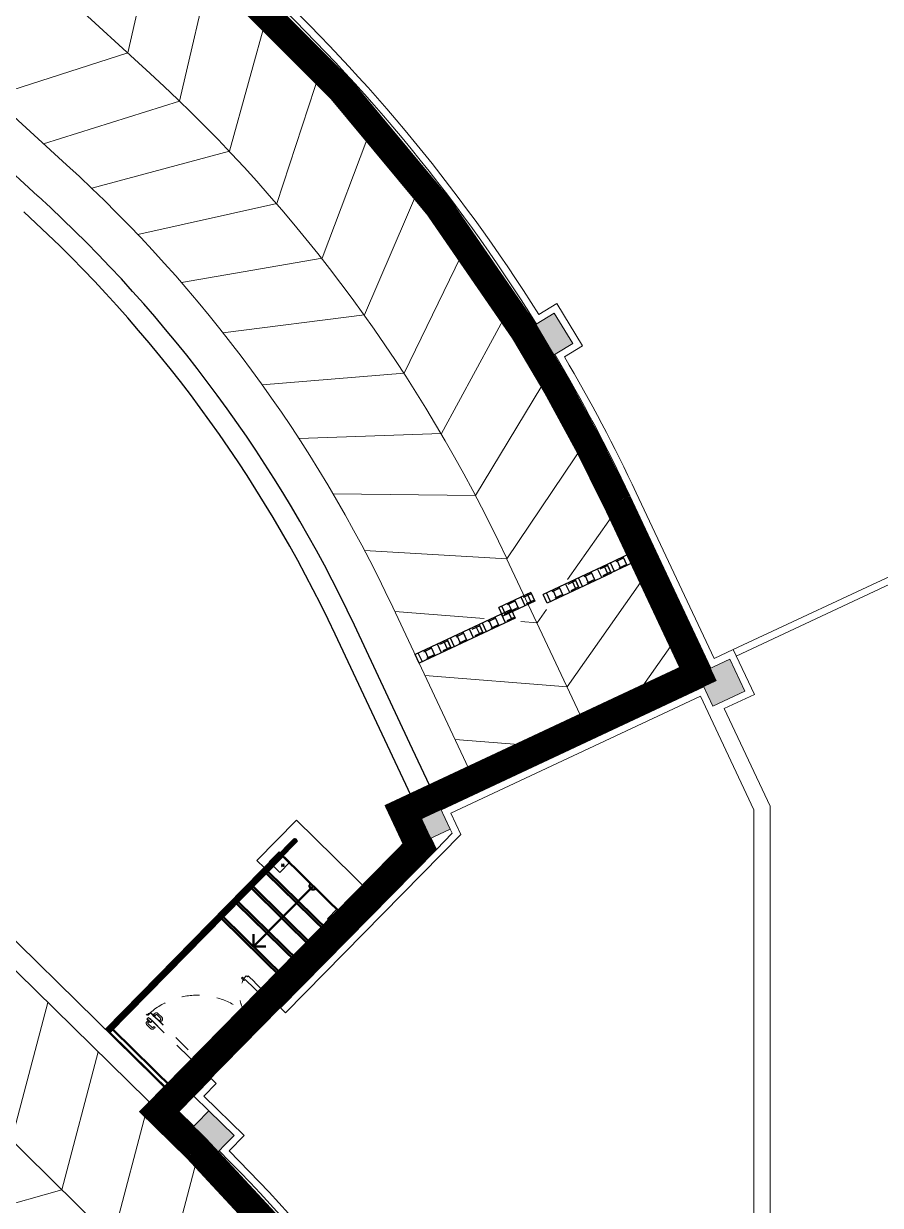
# Model space of a CAD drawing. Header units: centimetres. Extents: x 139057 to 200038, y 34824 to 80516.
# Drawn here: x 167917 to 169128, y 59123 to 60794 of the extents above; entities that cross this region are included whole.
import ezdxf

# ---------------------------------------------------------------- set-up
doc = ezdxf.new("R2010")
doc.units = ezdxf.units.CM
doc.header["$LTSCALE"] = 100
for name, pattern in [('CENTER', [7, 4, -1, 1, -1]), ('HIDDEN', [0.5, 0.25, -0.25]), ('TRATTEGGIATA', [0.75, 0.5, -0.25]), ('TRATTO-PUNTO', [1, 0.5, -0.25, 0, -0.25])]:
    doc.linetypes.add(name, pattern=pattern)
doc.layers.get('0').update_dxf_attribs({"lineweight": 0})
for name, color, linetype, lineweight in [('410_STRUTTURE_001-AM_0', 7, 'Continuous', 0), ('430_TAVOLATI_001-AM_0', 3, 'Continuous', 0), ('440_SIMBOLI_001-AM_0', 31, 'Continuous', 0), ('441_SERRAMENTI_001-AM_0', 1, 'Continuous', 0), ('448_SCALE_001-AM_0', 216, 'Continuous', 50)]:
    doc.layers.add(name, color=color, linetype=linetype, lineweight=lineweight)
for name, color, linetype in [('_s_09_Perimetro_proprietà', 40, 'Continuous'), ('A-20-ASSI', 8, 'CENTER'), ('A-Strutt a vista', 1, 'Continuous'), ('FORI', 7, 'Continuous'), ('FORIR', 4, 'Continuous'), ('M-CANALINE-ESSE', 21, 'Continuous'), ('SCALA', 7, 'Continuous')]:
    doc.layers.add(name, color=color, linetype=linetype)
doc.styles.get("Standard").update_dxf_attribs({"font": 'arial.ttf'})

# ---------------------------------------------------------------- blocks, each defined once
blk = doc.blocks.new('COPRITESTA1C')
for p, q in [((0, 0), (0, -10)), ((0, 0), (21, 0)), ((21, 0), (21, -15)), ((-1, -10), (-1, -20)), ((-1, -10), (0, -10)), ((-1, -20), (16, -20))]:
    blk.add_line(p, q)
at = {"linetype": 'TRATTEGGIATA', "ltscale": 10}
for p, q in [((19.5, 0), (19.5, -15)), ((-1, -18.5), (16, -18.5))]:
    blk.add_line(p, q, dxfattribs=at)
blk.add_arc((16, -15), 3.5, 270, 0, dxfattribs=at)
blk.add_arc((16, -15), 5, 270, 0)
blk = doc.blocks.new('COPRITESTA2C')
for p, q in [((0, 0), (44, 0)), ((0, 0), (0, -10)), ((44, 0), (44, -15)), ((-1, -10), (-1, -20)), ((-1, -10), (0, -10)), ((-1, -20), (39, -20))]:
    blk.add_line(p, q)
at = {"linetype": 'TRATTEGGIATA', "ltscale": 10}
for p, q in [((42.5, 0), (42.5, -15)), ((-1, -18.5), (39, -18.5))]:
    blk.add_line(p, q, dxfattribs=at)
blk.add_arc((39, -15), 5, 270, 0)
blk.add_arc((39, -15), 3.5, 270, 0, dxfattribs=at)
blk = doc.blocks.new('M09.5af')
at = {"linetype": 'Continuous', "ltscale": 10}
for p, q in [((-59, -18), (-59, 0)), ((-59, 0), (-57, 0)), ((-59, 0), (-57, 0)), ((-57, 0), (-57, -18)), ((-12, 0), (6, 0)), ((5, 84), (33, 84)), ((5, 82), (5, 84)), ((33, 82), (5, 82)), ((5, 6), (5, 47)), ((7, 2), (5, 5)), ((6, 47), (6, 6)), ((7, 6), (8, 3)), ((7, 6), (8, 3)), ((8, 50), (33, 50)), ((33, 48), (8, 48)), ((59, 46), (12, 46)), ((12, 46), (12, -4)), ((59, 45), (13, 45)), ((13, 45), (13, -5)), ((35, 51), (35, 80)), ((36, 80), (36, 51)), ((997, 46), (48, 46)), ((997, 45), (49, 45)), ((1029, 68), (977, 68)), ((977, 68), (977, 48)), ((984, 48), (977, 48)), ((1028, 68), (978, 68)), ((978, 68), (978, 49)), ((983, 49), (978, 49)), ((984, 54), (983, 54)), ((983, 54), (983, 49)), ((985, 62), (984, 62)), ((984, 50), (984, 62)), ((984, 54), (984, 48)), ((1004, 50), (984, 50)), ((985, 51), (985, 62)), ((1004, 51), (985, 51)), ((997, 46), (997, -4)), ((997, 45), (997, -5)), ((1004, 20), (1004, 51)), ((1004, 21), (1004, 50)), ((1004, -3), (1004, 14)), ((1004, -3), (1004, 14)), ((1028, 68), (1028, 45)), ((1028, 45), (1214, 45)), ((1029, 68), (1029, 46)), ((1029, 46), (1214, 46)), ((1154, 46), (1388, 46)), ((1154, 45), (1387, 45)), ((1364, 80), (1364, 51)), ((1365, 51), (1365, 80)), ((1395, 84), (1367, 84)), ((1367, 82), (1395, 82)), ((1367, 82), (1395, 82)), ((1392, 50), (1367, 50)), ((1367, 48), (1392, 48)), ((1387, 45), (1387, -5)), ((1388, 46), (1388, -4)), ((1394, 6), (1392, 3)), ((1393, 2), (1395, 5)), ((1394, 47), (1394, 6)), ((1412, 0), (1394, 0)), ((1395, 82), (1395, 84)), ((1395, 6), (1395, 47)), ((1413, 0), (1412, 0)), ((1459, 0), (1457, 0)), ((1457, 0), (1457, -18)), ((1459, -18), (1459, 0)), ((-56, -20), (-17, -20)), ((-17, -21), (-56, -21)), ((-15, -18), (-15, -3)), ((-14, -18), (-14, -3)), ((6, -2), (-12, -2)), ((-8, -3), (-8, -21)), ((-8, -3), (8, -3)), ((-8, -21), (194, -21)), ((-7, -4), (-7, -21)), ((-7, -4), (8, -4)), ((-7, -21), (193, -21)), ((-5, -4), (-5, -20)), ((12, -4), (-5, -4)), ((-4, -20), (-5, -20)), ((-4, -5), (-4, -20)), ((13, -5), (-4, -5)), ((8, -3), (8, -4)), ((159, -21), (1017, -21)), ((159, -21), (1017, -21)), ((1014, -4), (997, -4)), ((1014, -5), (997, -5)), ((1002, -3), (1017, -3)), ((1002, -3), (1002, -4)), ((1002, -4), (1017, -4)), ((1025, -3), (1004, -3)), ((1024, -3), (1004, -3)), ((1014, -4), (1014, -20)), ((1014, -5), (1014, -20)), ((1014, -20), (1014, -20)), ((1017, -3), (1017, -21)), ((1017, -4), (1017, -21)), ((1024, -21), (1024, -3)), ((1154, -21), (1024, -21)), ((1025, -21), (1025, -3)), ((1153, -21), (1025, -21)), ((1407, -21), (1139, -21)), ((1408, -21), (1140, -21)), ((1387, -5), (1404, -5)), ((1388, -4), (1405, -4)), ((1408, -3), (1393, -3)), ((1393, -3), (1393, -4)), ((1407, -4), (1393, -4)), ((1394, -2), (1412, -2)), ((1404, -5), (1404, -20)), ((1405, -4), (1405, -20)), ((1407, -4), (1407, -21)), ((1408, -3), (1408, -21)), ((1414, -18), (1414, -3)), ((1415, -18), (1415, -3)), ((1456, -20), (1417, -20)), ((1417, -21), (1456, -21)), ((15, -1086), (-3, -1086)), ((14, -1085), (-2, -1085)), ((14, -1082), (-1, -1082)), ((-1, -1083), (-1, -1082)), ((14, -1083), (-1, -1083))]:
    blk.add_line(p, q, dxfattribs=at)
at = {"ltscale": 10}
for p, q in [((-1, 0), (0, 0)), ((0, 1), (0, 0)), ((1400, 1), (1400, 0)), ((1401, 0), (1400, 0)), ((-1, -64), (-1, -64))]:
    blk.add_line(p, q, dxfattribs=at)
at = {"linetype": 'Continuous'}
for p, q in [((803, 59), (803, 82)), ((826, 59), (803, 59)), ((826, 59), (826, 82)), ((915, 112), (833, 112)), ((915, 89), (833, 89)), ((911, 46), (911, 53)), ((911, 46), (912, 46)), ((912, 46), (912, 53)), ((913, 55), (954, 55)), ((913, 53), (954, 53)), ((945, 47), (921, 47)), ((921, 47), (921, 46)), ((945, 46), (921, 46)), ((945, 45), (921, 45)), ((921, 45), (921, 44)), ((945, 44), (921, 44)), ((922, 56), (922, 82)), ((944, 44), (922, 44)), ((922, 44), (922, 43)), ((944, 43), (922, 43)), ((943, 55), (923, 55)), ((923, 55), (944, 55)), ((943, 43), (924, 43)), ((924, 43), (924, 41)), ((925, 55), (925, 43)), ((942, 40), (925, 40)), ((941, 55), (941, 43)), ((943, 43), (943, 41)), ((944, 44), (944, 43)), ((945, 56), (945, 82)), ((945, 47), (945, 46)), ((945, 45), (945, 44)), ((955, 46), (955, 53)), ((955, 46), (956, 46)), ((956, 46), (956, 53)), ((998, 31), (997, 31)), ((998, 7), (997, 7)), ((998, 31), (998, 7)), ((998, 31), (998, 31)), ((998, 27), (1008, 17)), ((998, 27), (998, 27)), ((998, 17), (1009, 17)), ((998, 14), (1009, 14)), ((1009, 17), (1009, 14)), ((-24, -44), (-26, -44)), ((-25, -45), (-25, -42)), ((-25, -45), (-25, -42)), ((826, -34), (803, -34)), ((803, -34), (803, -57)), ((826, -34), (826, -57)), ((915, -64), (833, -64)), ((915, -87), (833, -87)), ((911, -21), (911, -28)), ((911, -21), (912, -21)), ((912, -21), (912, -28)), ((913, -29), (954, -29)), ((913, -30), (954, -30)), ((945, -20), (921, -20)), ((921, -21), (921, -20)), ((945, -21), (921, -21)), ((945, -22), (921, -22)), ((921, -23), (921, -22)), ((945, -23), (921, -23)), ((944, -19), (922, -19)), ((922, -20), (922, -19)), ((944, -20), (922, -20)), ((922, -32), (922, -57)), ((943, -31), (923, -31)), ((923, -31), (944, -31)), ((924, -18), (924, -16)), ((943, -18), (924, -18)), ((942, -15), (925, -15)), ((925, -31), (925, -18)), ((941, -31), (941, -18)), ((943, -18), (943, -16)), ((944, -20), (944, -19)), ((945, -21), (945, -20)), ((945, -23), (945, -22)), ((945, -32), (945, -57)), ((955, -21), (955, -28)), ((955, -21), (956, -21)), ((956, -21), (956, -28)), ((1424, -44), (1426, -44)), ((1425, -45), (1425, -42)), ((35, -1077), (32, -1077))]:
    blk.add_line(p, q, dxfattribs=at)
at = {"linetype": 'TRATTO-PUNTO'}
for p, q in [((933, 36), (933, 56)), ((933, 36), (933, 56)), ((933, 38), (933, 53)), ((933, 38), (933, 53)), ((933, 38), (933, 53)), ((933, 38), (933, 53)), ((933, -31), (933, -11)), ((933, -14), (933, -29)), ((933, -14), (933, -29))]:
    blk.add_line(p, q, dxfattribs=at)
for p, q in [((997, 42), (997, -1)), ((-37, -22), (-55, -22)), ((-55, -25), (-55, -22)), ((-37, -25), (-55, -25)), ((-37, -25), (-53, -25)), ((-53, -25), (-53, -28)), ((-38, -28), (-53, -28)), ((-36, -32), (-38, -28)), ((-33, -32), (-36, -26)), ((-34, -31), (-36, -26)), ((-34, -31), (-36, -26)), ((-30, -31), (-33, -24)), ((-20, -31), (-16, -24)), ((-17, -32), (-14, -26)), ((-17, -34), (-14, -26)), ((-17, -32), (-14, -26)), ((-17, -53), (-10, -57)), ((-15, -36), (-11, -28)), ((-15, -51), (-7, -55)), ((-14, -51), (-7, -55)), ((-13, -22), (30, -22)), ((-13, -25), (28, -25)), ((-13, -25), (30, -25)), ((-13, -52), (-7, -55)), ((-12, -49), (-6, -52)), ((-11, -28), (28, -28)), ((-10, -57), (-10, -97)), ((-7, -97), (-10, -97)), ((-7, -56), (-7, -97)), ((-6, -56), (-6, -99)), ((-6, -99), (-3, -99)), ((-3, -56), (-3, -99)), ((28, -25), (28, -28)), ((30, -25), (30, -22)), ((1413, -22), (1370, -22)), ((1372, -25), (1372, -22)), ((1413, -25), (1372, -25)), ((1413, -25), (1372, -25)), ((1372, -25), (1372, -28)), ((1412, -28), (1372, -28)), ((1404, -56), (1404, -99)), ((1407, -97), (1404, -97)), ((1413, -49), (1406, -52)), ((1414, -51), (1407, -55)), ((1415, -51), (1407, -55)), ((1414, -52), (1407, -55)), ((1407, -56), (1407, -97)), ((1407, -56), (1407, -97)), ((1407, -97), (1410, -97)), ((1417, -53), (1410, -57)), ((1410, -57), (1410, -97)), ((1415, -36), (1412, -28)), ((1417, -32), (1414, -26)), ((1418, -34), (1414, -26)), ((1417, -32), (1414, -26)), ((1420, -31), (1417, -24)), ((1430, -31), (1434, -24)), ((1433, -32), (1436, -26)), ((1434, -31), (1436, -26)), ((1434, -31), (1436, -26)), ((1437, -22), (1456, -22)), ((1437, -25), (1456, -25)), ((1437, -25), (1454, -25)), ((1437, -32), (1439, -28)), ((1439, -28), (1454, -28)), ((1454, -25), (1454, -28)), ((1456, -25), (1456, -22))]:
    blk.add_line(p, q)
at = {"linetype": 'HIDDEN', "ltscale": 10}
for p, q in [((-3, -61), (-3, -262)), ((15, -61), (-3, -61)), ((-2, -62), (-2, -262)), ((14, -62), (-2, -62)), ((14, -64), (-1, -64)), ((14, -64), (-1, -64)), ((14, -62), (14, -76)), ((14, -82), (14, -64)), ((14, -81), (14, -64)), ((15, -76), (14, -76)), ((64, -81), (14, -81)), ((63, -82), (14, -82)), ((15, -61), (15, -76)), ((63, -1065), (63, -82)), ((64, -1066), (64, -81)), ((1336, -315), (1336, -81)), ((1336, -81), (1386, -81)), ((1337, -314), (1337, -82)), ((1337, -82), (1387, -82)), ((1385, -61), (1385, -76)), ((1385, -61), (1403, -61)), ((1385, -76), (1386, -76)), ((1386, -62), (1386, -76)), ((1386, -62), (1402, -62)), ((1386, -81), (1386, -64)), ((1386, -64), (1402, -64)), ((1387, -82), (1387, -64)), ((1387, -64), (1402, -64)), ((1402, -62), (1402, -329)), ((1403, -61), (1403, -329)), ((-3, -228), (-3, -1086)), ((-2, -227), (-2, -1085)), ((1336, -439), (1336, -255)), ((1337, -440), (1337, -255)), ((1402, -315), (1402, -443)), ((1403, -315), (1403, -444)), ((1313, -439), (1313, -491)), ((1313, -439), (1336, -439)), ((1313, -491), (1333, -491)), ((1314, -440), (1314, -491)), ((1314, -440), (1337, -440)), ((1314, -491), (1333, -491)), ((1320, -484), (1320, -484)), ((1331, -484), (1320, -484)), ((1332, -484), (1320, -484)), ((1328, -484), (1328, -485)), ((1328, -484), (1333, -484)), ((1328, -485), (1333, -485)), ((1331, -464), (1331, -484)), ((1384, -464), (1331, -464)), ((1332, -465), (1332, -484)), ((1385, -465), (1332, -465)), ((1333, -484), (1333, -491)), ((1333, -485), (1333, -491)), ((1384, -443), (1384, -464)), ((1402, -443), (1384, -443)), ((1385, -444), (1385, -465)), ((1403, -444), (1385, -444)), ((-94, -983), (-94, -902)), ((-71, -983), (-71, -902)), ((-41, -872), (-64, -872)), ((-41, -895), (-64, -895)), ((-39, -990), (-64, -990)), ((-41, -895), (-41, -872)), ((-38, -971), (-38, -1033)), ((-38, -991), (-38, -1012)), ((-3, -966), (-33, -966)), ((-33, -966), (-33, -1038)), ((-13, -1002), (7, -1002)), ((-3, -966), (-3, -1038)), ((-3, -966), (-3, -1038)), ((54, -1002), (74, -1002)), ((54, -1002), (74, -1002)), ((57, -1002), (72, -1002)), ((57, -1002), (72, -1002)), ((57, -1002), (72, -1002)), ((57, -1002), (72, -1002)), ((58, -1010), (58, -993)), ((61, -992), (59, -992)), ((61, -1013), (61, -991)), ((62, -991), (61, -991)), ((61, -1011), (61, -992)), ((74, -994), (61, -994)), ((62, -1013), (62, -991)), ((63, -1014), (63, -990)), ((64, -990), (63, -990)), ((64, -979), (71, -979)), ((64, -979), (64, -981)), ((64, -981), (71, -981)), ((64, -1014), (64, -990)), ((64, -1014), (64, -990)), ((65, -990), (64, -990)), ((65, -1014), (65, -990)), ((72, -981), (72, -1022)), ((73, -981), (73, -1022)), ((73, -1012), (73, -992)), ((74, -991), (74, -1012)), ((75, -990), (100, -990)), ((77, -895), (77, -872)), ((77, -872), (100, -872)), ((77, -895), (100, -895)), ((107, -983), (107, -902)), ((130, -983), (130, -902)), ((-39, -1013), (-64, -1013)), ((-3, -1038), (-33, -1038)), ((14, -1082), (14, -1065)), ((63, -1065), (14, -1065)), ((14, -1083), (14, -1066)), ((64, -1066), (14, -1066)), ((14, -1070), (14, -1085)), ((15, -1070), (14, -1070)), ((15, -1070), (15, -1086)), ((61, -1065), (18, -1065)), ((50, -1066), (26, -1066)), ((26, -1066), (26, -1066)), ((32, -1066), (32, -1077)), ((35, -1066), (35, -1077)), ((46, -1066), (35, -1076)), ((46, -1066), (46, -1066)), ((50, -1066), (50, -1066)), ((50, -1066), (50, -1066)), ((61, -1011), (59, -1011)), ((74, -1010), (61, -1010)), ((62, -1013), (61, -1013)), ((64, -1014), (63, -1014)), ((65, -1014), (64, -1014)), ((64, -1023), (71, -1023)), ((64, -1023), (64, -1024)), ((64, -1024), (71, -1024)), ((75, -1013), (100, -1013))]:
    blk.add_line(p, q, dxfattribs=at)
for centre, radius in [((-25, -44), 9), ((-25, -44), 7.25), ((-25, -44), 7.5), ((1425, -44), 9), ((1425, -44), 7.5), ((1425, -44), 7.25)]:
    blk.add_circle(centre, radius)
at = {"linetype": 'Continuous', "ltscale": 10}
for centre, radius, start, end in [((8, 47), 3, 90, 180), ((8, 6), 3, 180, 215), ((8, 6), 3, 180, 215), ((8, 47), 1.5, 90, 180), ((8, 6), 1.5, 180, 215), ((8, 6), 1.5, 180, 215), ((6, 1), 3, 270, 35), ((6, 1), 1.5, 270, 35), ((33, 80), 3, 360, 90), ((33, 80), 1.5, 0, 90), ((33, 51), 1.5, 270, 360), ((33, 51), 3, 270, 0), ((1367, 80), 3, 90, 180), ((1367, 51), 3, 180, 270), ((1367, 80), 1.5, 90, 180), ((1367, 51), 1.5, 180, 270), ((1394, 1), 3, 145, 270), ((1392, 47), 3, 0, 90), ((1392, 47), 1.5, 0, 90), ((1394, 1), 1.5, 145, 270), ((1392, 6), 1.5, 325, 0), ((1392, 6), 3, 325, 0), ((-56, -18), 3, 180, 270), ((-56, -18), 1.5, 180, 270), ((-17, -18), 3, 270, 0), ((-17, -18), 1.5, 270, 0), ((-12, -3), 3, 90, 180), ((-12, -3), 1.5, 90, 180), ((1412, -3), 3, 0, 90), ((1412, -3), 1.5, 0, 90), ((1417, -18), 3, 180, 270), ((1417, -18), 1.5, 180, 270), ((1456, -18), 1.5, 270, 0), ((1456, -18), 3, 270, 360)]:
    blk.add_arc(centre, radius, start, end, dxfattribs=at)
at = {"linetype": 'Continuous'}
for centre, radius, start, end in [((833, 82), 30, 90, 180), ((833, 82), 7, 90, 180), ((913, 53), 2, 90, 180), ((913, 53), 0.8, 90, 180), ((915, 82), 30, 0, 90), ((915, 82), 7, 0, 90), ((923, 56), 1, 180, 270), ((925, 41), 1, 180, 270), ((942, 41), 1, 270, 0), ((944, 56), 1, 270, 0), ((954, 53), 2, 0, 90), ((954, 53), 0.8, 0, 90), ((833, -57), 30, 180, 270), ((833, -57), 7, 180, 270), ((913, -28), 2, 180, 270), ((913, -28), 0.8, 180, 270), ((915, -57), 30, 270, 0), ((915, -57), 7, 270, 0), ((923, -32), 1, 90, 180), ((925, -16), 1, 90, 180), ((942, -16), 1, 0, 90), ((944, -32), 1, 0, 90), ((954, -28), 0.8, 270, 0), ((954, -28), 2, 270, 0)]:
    blk.add_arc(centre, radius, start, end, dxfattribs=at)
for centre, radius, start, end in [((-37, -26), 4, 25.7983, 90), ((-37, -26), 1, 25.7983, 90), ((-37, -26), 0.8, 25.7983, 90), ((-25, -44), 12.5, 156.6025, 108.12), ((-44, -35), 8, 336.6025, 25.7983), ((-44, -35), 11, 336.6025, 25.7983), ((-25, -44), 9.5, 156.6025, 108.12), ((-29, -31), 4, 205.7983, 288.12), ((-29, -31), 1, 205.7983, 288.12), ((-21, -31), 1, 251.88, 334.2017), ((-21, -31), 4, 318.9946, 334.2017), ((-13, -26), 4, 90, 154.2017), ((-13, -26), 1, 90, 154.2017), ((-13, -26), 0.8, 90, 154.2017), ((-12, -48), 1, 161.88, 244.2017), ((-7, -56), 1, 0, 64.2017), ((-7, -56), 0.8, 0, 64.2017), ((-7, -56), 4, 0, 64.2017), ((1408, -56), 4, 115.7983, 180), ((1408, -56), 0.8, 115.7983, 180), ((1408, -56), 1, 115.7983, 180), ((1413, -26), 4, 25.7983, 90), ((1413, -26), 0.8, 25.7983, 90), ((1413, -26), 1, 25.7983, 90), ((1425, -44), 12.5, 71.88, 23.3975), ((1412, -48), 1, 295.7983, 18.12), ((1412, -48), 4, 295.7983, 311.0054), ((1425, -44), 9.5, 71.88, 23.3975), ((1421, -31), 4, 205.7983, 221.0054), ((1421, -31), 1, 205.7983, 288.12), ((1429, -31), 4, 251.88, 334.2017), ((1429, -31), 1, 251.88, 334.2017), ((1444, -35), 11, 154.2017, 203.3975), ((1437, -26), 4, 90, 154.2017), ((1437, -26), 0.8, 90, 154.2017), ((1437, -26), 1, 90, 154.2017), ((1444, -35), 8, 154.2017, 203.3975)]:
    blk.add_arc(centre, radius, start, end)
at = {"linetype": 'HIDDEN', "ltscale": 10}
for centre, radius, start, end in [((-25, -44), 1026, 274.9767, 0), ((1425, -44), 424, 180, 263.95), ((-64, -902), 30, 90, 180), ((-64, -983), 30, 180, 270), ((-64, -902), 7, 90, 180), ((-64, -983), 7, 180, 270), ((-39, -991), 1, 0, 90), ((-33, -971), 5, 90, 180), ((59, -993), 1, 90, 180), ((71, -981), 2, 0, 90), ((71, -981), 0.8, 0, 90), ((75, -991), 1, 90, 180), ((100, -902), 30, 0, 90), ((100, -902), 7, 0, 90), ((100, -983), 30, 270, 0), ((100, -983), 7, 270, 0), ((-39, -1012), 1, 270, 0), ((-33, -1033), 5, 180, 270), ((59, -1010), 1, 180, 270), ((71, -1022), 0.8, 270, 0), ((71, -1022), 2, 270, 0), ((75, -1012), 1, 180, 270)]:
    blk.add_arc(centre, radius, start, end, dxfattribs=at)
at = {"linetype": 'Continuous', "ltscale": 10, "xscale": -1}
for name, p in [('COPRITESTA1C', (-38, -21)), ('COPRITESTA2C', (1413, -22))]:
    blk.add_blockref(name, p, dxfattribs=at)
at = {"linetype": 'Continuous', "ltscale": 10, "rotation": 270}
blk.add_blockref('COPRITESTA2C', (-3, -56), dxfattribs=at)
at = {"linetype": 'Continuous', "ltscale": 10}
for name, p in [('COPRITESTA2C', (-12, -22)), ('COPRITESTA1C', (1438, -21))]:
    blk.add_blockref(name, p, dxfattribs=at)
at = {"linetype": 'Continuous', "ltscale": 10, "xscale": -1, "rotation": 90}
blk.add_blockref('COPRITESTA2C', (1404, -56), dxfattribs=at)
blk = doc.blocks.new('Griglia_500')
at = {"color": 1, "linetype": 'Continuous'}
for p, q in [((3496, 121), (3496, 256)), ((3996, 256), (3496, 256)), ((3996, 256), (3996, 121)), ((3996, 121), (3496, 121))]:
    blk.add_line(p, q, dxfattribs=at)
at = {"color": 1, "linetype": 'HIDDEN', "ltscale": 5}
for p, q in [((3996, 238), (3496, 238)), ((3996, 138), (3496, 138))]:
    blk.add_line(p, q, dxfattribs=at)
at = {"color": 9, "linetype": 'Continuous'}
for p, q in [((3546, 121), (3546, 256)), ((3646, 121), (3646, 256)), ((3746, 121), (3746, 256)), ((3846, 121), (3846, 256)), ((3946, 121), (3946, 256))]:
    blk.add_line(p, q, dxfattribs=at)
blk = doc.blocks.new('M20')
at = {"layer": 'FORI'}
for p, q in [((-28, 0), (28, 0)), ((0, -28), (0, 28))]:
    blk.add_line(p, q, dxfattribs=at)
blk.add_circle((0, 0), 15.4, dxfattribs=at)
at = {"layer": 'FORIR', "flags": 1}
blk.add_attdef('TOLE', (0, 0), '', height=0.00526, dxfattribs=at)

msp = doc.modelspace()

# ---------------------------------------------------------------- hatches: boundary and pattern name
at = {"layer": '410_STRUTTURE_001-AM_0'}
for points in [[(168693.1, 60341.8), (168667.1, 60384.5), (168624.4, 60358.5), (168650.4, 60315.8)], [(168936.5, 59850.3), (168915.3, 59895.6), (168870, 59874.4), (168891.2, 59829.1)], [(168520.2, 59655.2), (168499, 59700.5), (168453.7, 59679.3), (168474.9, 59634)], [(168179.6, 59186.2), (168214.7, 59221.9), (168179, 59256.9), (168144, 59221.3)]]:
    msp.add_hatch(color=256, dxfattribs=at).paths.add_polyline_path(points)

# ---------------------------------------------------------------- linework, layer by layer
at = {"layer": '410_STRUTTURE_001-AM_0', "elevation": 0}
msp.add_lwpolyline([(168144, 59221.3), (167123.5, 60223.4, 0.048261), (166850.2, 60444.4, 0.048261)], format="xyb", dxfattribs=at)
for points in [[(168693.1, 60341.8), (168667.1, 60384.5), (168624.4, 60358.5), (168650.4, 60315.8)], [(168936.5, 59850.3), (168915.3, 59895.6), (168870, 59874.4), (168891.2, 59829.1)], [(168520.2, 59655.2), (168499, 59700.5), (168453.7, 59679.3), (168474.9, 59634)], [(168179.6, 59186.2), (168214.7, 59221.9), (168179, 59256.9), (168144, 59221.3)]]:
    msp.add_lwpolyline(points, close=True, dxfattribs=at)
for points in [[(168353, 59506.4), (168353.7, 59505.7), (168409.8, 59562.8), (168302.8, 59667.9), (168246.7, 59610.8), (168257.4, 59600.3)], [(168129.5, 59277.4), (167772.5, 59628)]]:
    msp.add_lwpolyline(points, dxfattribs=at)
at = {"layer": '430_TAVOLATI_001-AM_0'}
for p, q in [((168624.4, 60358.5, 0), (168641.8, 60369.1, 0)), ((168888.1, 59882.9, 0), (168773.8, 60126.2, 0)), ((168893, 59896.2, 0), (168782.9, 60130.5, 0)), ((168870, 59874.4, 0), (168755.7, 60117.7, 0)), ((168893, 59896.2, 0), (168920.1, 59908.9, 0)), ((168920.1, 59908.9, 0), (168949.8, 59845.5, 0)), ((168870, 59874.4, 0), (168499, 59700.5, 0)), ((168878.5, 59856.3, 0), (168507.5, 59682.4, 0)), ((168873.7, 59843, 0), (168520.8, 59677.6, 0)), ((168873.7, 59843, 0), (168949, 59682.5, 0)), ((168949.8, 59845.5, 0), (168907.2, 59825.6, 0)), ((168907.2, 59825.6, 0), (168972, 59687.6, 0)), ((168972, 58929.9, 0), (168972, 59687.6, 0)), ((168520.8, 59677.6, 0), (168534.9, 59647.4, 0)), ((168949, 58819.9, 0), (168949, 59682.5, 0)), ((168520.2, 59655.2, 0), (168522.9, 59649.4, 0)), ((168534.9, 59647.4, 0), (168287.5, 59395.5, 0)), ((168474.9, 59634, 0), (168476.5, 59630.7, 0)), ((168493.1, 59642.5, 0), (168500.5, 59626.6, 0)), ((168500.5, 59626.6, 0), (168522.9, 59649.4, 0)), ((168476.5, 59630.7, 0), (168266.1, 59416.5, 0)), ((168500.5, 59626.6, 0), (168280.4, 59402.5, 0)), ((168266.1, 59416.5, 0), (168287.5, 59395.5, 0)), ((168168, 59316.6, 0), (168108.4, 59256, 0)), ((168182.3, 59302.6, 0), (168168, 59316.6, 0)), ((168182.3, 59302.6, 0), (168136.7, 59256.2, 0)), ((168182.3, 59302.6, 0), (168189.4, 59295.6, 0)), ((168189.4, 59295.6, 0), (168172, 59277.8, 0)), ((168179, 59256.9, 0), (168157.8, 59277.7, 0)), ((168172, 59277.8, 0), (168228.8, 59222, 0)), ((168144, 59221.3, 0), (168108.4, 59256, 0)), ((168228.8, 59222, 0), (168207.7, 59200.5, 0))]:
    msp.add_line(p, q, dxfattribs=at)
at = {"layer": '430_TAVOLATI_001-AM_0', "elevation": 0}
for points in [[(168645.1, 60382.8), (168670.5, 60398.2), (168706.8, 60338.4), (168681.4, 60322.9)], [(168624.4, 60358.5), (168667.1, 60384.5), (168693.1, 60341.8), (168650.4, 60315.8)], [(168157.9, 59235.5), (168136.7, 59256.2)]]:
    msp.add_lwpolyline(points, dxfattribs=at)
for points in [[(168576, 58659.9, 0.073177), (168161.3, 59204.2)], [(168593.6, 58669.4, 0.070478), (168193.6, 59200.4)]]:
    msp.add_lwpolyline(points, format="xyb", dxfattribs=at)
at = {"layer": '430_TAVOLATI_001-AM_0'}
for centre, radius, start, end in [((166633.4, 59120.4, 0), 2375, 32.1093, 47.6108), ((166633.4, 59120.4, 0), 2365, 31.8705, 47.6108), ((166633.4, 59120.4, 0), 2345, 25.1696, 47.6108), ((166633.4, 59120.4, 0), 2365, 25.1696, 30.6592), ((166633.4, 59120.4, 0), 2375, 25.1696, 30.4206), ((166519.3, 57523.1, 0), 2380, 29.1651, 44.8139)]:
    msp.add_arc(centre, radius, start, end, dxfattribs=at)
at = {"layer": '440_SIMBOLI_001-AM_0'}
for p, q in [((168096.1, 60723.3, 0), (167106.5, 61631.3, 0)), ((168047.7, 59070.5, 0), (167000.9, 60098.5, 0)), ((168599.8, 60037.9, 0), (168711.8, 59799.7, 0))]:
    msp.add_line(p, q, dxfattribs=at)
at = {"layer": '440_SIMBOLI_001-AM_0', "elevation": 0}
msp.add_lwpolyline([(168553.3, 59725.4), (168438.9, 59968.9, 0.098288), (167978, 60594.1), (166989.6, 61501.1)], format="xyb", dxfattribs=at)
for points in [[(168109, 60949), (168064.4, 60752.4), (167872.4, 60691)], [(168183.4, 60880.6), (168137.6, 60684.4), (167945.3, 60624.1)], [(168261.8, 60807.7), (168208.1, 60613.4), (168013.5, 60561)], [(168337.8, 60731), (168275.2, 60539.3), (168078.4, 60495.9)], [(168410.1, 60650.8), (168338.9, 60462.2), (168140.3, 60427.8)], [(168478.6, 60567.5), (168398.8, 60382.2), (168198.9, 60356.9)], [(168543.2, 60481.2), (168455.1, 60299.5), (168254.4, 60283.3)], [(168603.7, 60391.8), (168507.5, 60214.4), (168306.3, 60207.2)], [(168660.3, 60299.6), (168555.8, 60126.9), (168354.5, 60129.1)], [(168712.7, 60204.6), (168600.2, 60037.3), (168398.9, 60049.2)], [(168758.6, 60111.6), (168685.8, 60008)], [(168801.1, 60021.2), (168685.2, 59856.2), (168484.3, 59872.3)], [(168568.2, 59952.7), (168441.7, 59962.9)], [(168656, 59965.7), (168642.7, 59946.7), (168619.6, 59948.6)], [(168843.6, 59930.7), (168771.2, 59827.5)], [(168652.2, 59771.8), (168526.8, 59781.8)], [(168034.6, 59370.6), (168300.9, 59641.7), (168304.4, 59638.2), (168038.2, 59367.1)], [(168393.6, 59550.6), (168267.5, 59422.2), (168263.9, 59425.7), (168390, 59554.1), (168393.6, 59550.6)], [(167951.3, 59410.3), (167900, 59215.4), (167706.1, 59160.6)], [(168022.7, 59340.3), (167971.4, 59145.3), (167777.4, 59090.6)], [(168094, 59270.2), (168042.7, 59075.3), (167848.7, 59020.5)], [(168165.3, 59200.3), (168114.1, 59005.3), (167920.2, 58950.5)]]:
    msp.add_lwpolyline(points, dxfattribs=at)
at = {"layer": '440_SIMBOLI_001-AM_0'}
msp.add_arc((166608.7, 59102.3, 0), 2200, 25.1696, 47.461, dxfattribs=at)
at = {"layer": '441_SERRAMENTI_001-AM_0', "linetype": 'HIDDEN', "ltscale": 50, "elevation": 0}
for points in [[(169325.7, 60779.1), (169221.1, 60422.3), (169372.5, 60120.9), (168920.1, 59908.9)], [(169335.4, 60776.5), (169231.7, 60423.4), (169386, 60116.2), (168924.3, 59899.8)]]:
    msp.add_lwpolyline(points, dxfattribs=at)
at = {"layer": '448_SCALE_001-AM_0', "linetype": 'Continuous'}
for p, q in [((168299, 59640.6, 0), (168036.5, 59373.4, 0)), ((168302, 59637.7, 0), (168039.5, 59370.4, 0)), ((168278.4, 59621.7, 0), (168033.2, 59372, 0)), ((168282.8, 59617.3, 0), (168037.6, 59367.6, 0)), ((168283.4, 59616.8, 0), (168038.2, 59367.1, 0)), ((168283.4, 59616.8, 0), (168278.4, 59621.7, 0)), ((168369, 59532.7, 0), (168283.4, 59616.8, 0)), ((168345.7, 59508.9, 0), (168260.1, 59593, 0)), ((168348, 59511.3, 0), (168262.4, 59595.4, 0)), ((168324.7, 59487.5, 0), (168239.1, 59571.6, 0)), ((168327, 59489.9, 0), (168241.4, 59574, 0)), ((168303.6, 59466.1, 0), (168218, 59550.2, 0)), ((168306, 59468.5, 0), (168220.3, 59552.6, 0)), ((168199.3, 59531.2, 0), (168195.3, 59535.1, 0)), ((168369, 59532.7, 0), (168123.8, 59283, 0)), ((168369.6, 59532.1, 0), (168124.3, 59282.4, 0)), ((168374, 59527.8, 0), (168128.8, 59278.1, 0)), ((168282.6, 59444.7, 0), (168197, 59528.8, 0)), ((168284.9, 59447.1, 0), (168199.3, 59531.2, 0)), ((168369, 59532.7, 0), (168374, 59527.8, 0)), ((168284.9, 59447.1, 0), (168289.9, 59442.2, 0)), ((168124.3, 59283.6, 0), (168038.7, 59367.7, 0)), ((168128.7, 59288, 0), (168043.1, 59372.1, 0))]:
    msp.add_line(p, q, dxfattribs=at)
at = {"layer": '448_SCALE_001-AM_0', "linetype": 'Continuous', "elevation": 0}
for points in [[(168326.2, 59574.7), (168242.1, 59489.1)], [(168242.1, 59506.6), (168242.1, 59489.1)], [(168259.6, 59489.4), (168242.1, 59489.1)]]:
    msp.add_lwpolyline(points, dxfattribs=at)
at = {"layer": '448_SCALE_001-AM_0', "linetype": 'Continuous'}
for centre, radius, start, end in [((168300.5, 59639.1, 0), 2.1, 315.5182, 135.5179), ((168326.2, 59574.7, 0), 4.94, 135.5142, 315.5142), ((168038, 59371.9, 0), 2.1, 135.5105, 315.5103)]:
    msp.add_arc(centre, radius, start, end, dxfattribs=at)
at = {"layer": '_s_09_Perimetro_proprietà', "linetype": 'TRATTO-PUNTO', "ltscale": 200, "const_width": 40, "elevation": 0}
msp.add_lwpolyline([(168375.7, 57136.4), (168535.3, 57602.1), (168568.9, 57608.6), (168547.7, 57717.8), (168175.5, 58394.6), (168155.4, 58427.7), (168189.5, 58448.5), (168576, 58659.9, 0.072849), (168161.3, 59204.2), (168108.4, 59256), (168476.5, 59630.7), (168453.7, 59679.3), (168870, 59874.4), (168755.7, 60117.7, 0.02671), (168624.7, 60358.7, 0.068096), (168214.3, 60852.4)], format="xyb", dxfattribs=at)
at = {"layer": 'A-20-ASSI'}
msp.add_line((168301.9, 59640.6, 0), (168035.7, 59369.5, 0), dxfattribs=at)
at = {"layer": 'A-Strutt a vista'}
for p, q in [((167937.5, 60549.9, 0), (166947.2, 61458.5, 0)), ((168463.2, 59776.1, 0), (168384.6, 59943.3, 0)), ((168471.8, 59687.2, 0), (168357.5, 59930.6, 0)), ((168498.8, 59700.4, 0), (168463.2, 59776.1, 0))]:
    msp.add_line(p, q, dxfattribs=at)
for radius in [1935, 1905]:
    msp.add_arc((166633.4, 59120.4, 0), radius, 25.1696, 47.6259, dxfattribs=at)
at = {"layer": 'SCALA'}
for p, q in [((168278.4, 59623.1, 0), (168264.4, 59608.8, 0)), ((168278.4, 59623.1, 0), (168293.4, 59608.4, 0)), ((168359.8, 59536.2, 0), (168353.5, 59529.8, 0)), ((168375.4, 59527.8, 0), (168360.4, 59542.5, 0)), ((168375.4, 59527.8, 0), (168361.4, 59513.5, 0))]:
    msp.add_line(p, q, dxfattribs=at)
at = {"layer": 'SCALA', "linetype": 'HIDDEN', "ltscale": 2}
for p, q in [((168264.4, 59608.8, 0), (168279.4, 59594.1, 0)), ((168293.4, 59608.4, 0), (168279.4, 59594.1, 0)), ((168360.4, 59542.5, 0), (168346.4, 59528.2, 0)), ((168361.4, 59513.5, 0), (168346.4, 59528.2, 0))]:
    msp.add_line(p, q, dxfattribs=at)
at = {"layer": 'SCALA', "linetype": 'HIDDEN', "ltscale": 2, "elevation": 0}
for points in [[(168283.4, 59616.8), (168278.4, 59621.7), (168278.2, 59621.4, 0.391021), (168278.1, 59620.7), (168281.2, 59617.1, -0.391021), (168281.2, 59615.6), (168271.9, 59606.2, -0.391021), (168270.4, 59606.1), (168266.8, 59609.1, 0.391021), (168266.1, 59609.1), (168265.8, 59608.8), (168270.8, 59603.9)], [(168369, 59532.7), (168374, 59527.8), (168373.8, 59527.5, -0.391021), (168373, 59527.5), (168369.4, 59530.5, 0.391021), (168367.9, 59530.4), (168358.6, 59521, 0.391021), (168358.6, 59519.5), (168361.7, 59516, -0.391021), (168361.7, 59515.2), (168361.4, 59514.9), (168356.4, 59519.8)]]:
    msp.add_lwpolyline(points, format="xyb", close=True, dxfattribs=at)

# ---------------------------------------------------------------- block references
at = {"layer": '441_SERRAMENTI_001-AM_0', "xscale": -0.09999999999999999, "yscale": 0.1, "zscale": 0.1, "rotation": 225.5142090787327}
msp.add_blockref('M09.5af', (168168, 59316.6, 0), dxfattribs=at)
at = {"layer": 'M-CANALINE-ESSE', "xscale": 0.1, "yscale": 0.1, "zscale": 0.1, "rotation": 25.16963221559914}
for p in [(168436.4, 59857.6, 0), (168391.2, 59836.3, 0), (168345.9, 59815, 0), (168283, 59796.5, 0), (168255.4, 59772.5, 0), (168210.2, 59751.2, 0), (168164.9, 59730, 0)]:
    msp.add_blockref('Griglia_500', p, dxfattribs=at)
at = {"layer": 'SCALA', "yscale": 0.1, "zscale": 0.1}
for p, xscale, rotation in [((168283.5, 59604.1, 0), 0.1, 135.5142093911157), ((168356.3, 59532.6, 0), -0.1, 135.514208774076)]:
    msp.add_blockref('M20', p, dxfattribs=dict(at, xscale=xscale, rotation=rotation))

doc.saveas('drawing.dxf')
